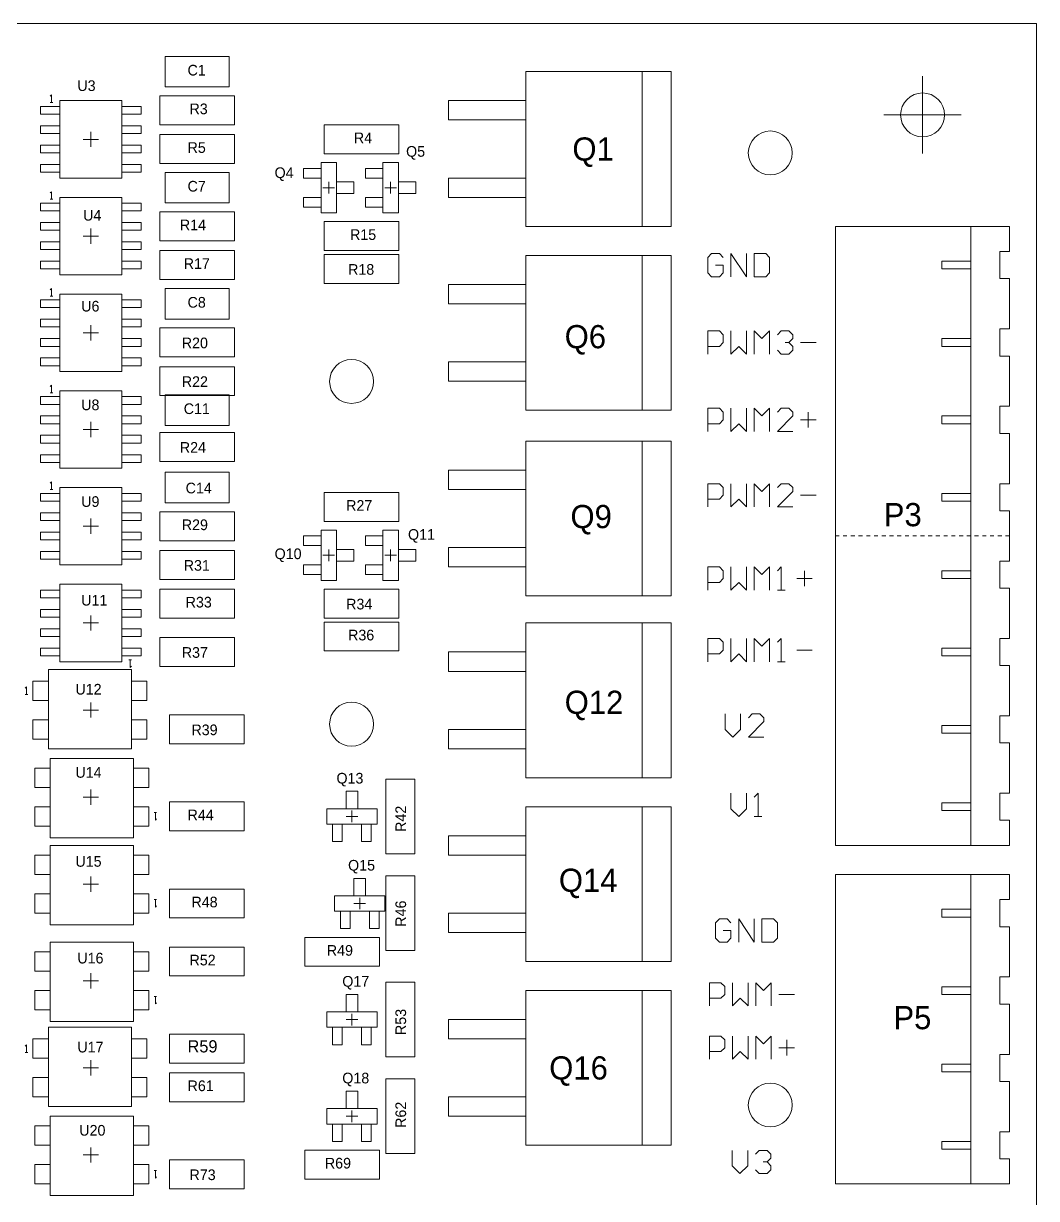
# Model space of a CAD drawing. Header units: millimetres. Extents: x 52 to 245, y 27 to 183.
# Drawn here: x 178.5 to 245, y 106.4 to 183.5 of the extents above; entities that cross this region are included whole.
import ezdxf

# ---------------------------------------------------------------- set-up
doc = ezdxf.new("R2010")
doc.units = ezdxf.units.MM
doc.layers.add('Mechanical15', color=56, linetype='Continuous')

msp = doc.modelspace()

# ---------------------------------------------------------------- linework, layer by layer
at = {"layer": 'Mechanical15', "color": 0, "lineweight": 5}
for p, q in [((52.5, 183.5), (244.983, 183.5)), ((244.983, 27), (244.983, 183.5)), ((187.765, 179.34), (187.765, 181.34)), ((187.765, 181.34), (191.965, 181.34)), ((191.965, 179.34), (191.965, 181.34)), ((211.455, 180.34), (220.98, 180.34)), ((211.455, 170.18), (211.455, 180.34)), ((219.075, 170.18), (219.075, 180.34)), ((220.98, 170.18), (220.98, 180.34)), ((237.5, 174.96), (237.5, 180.04)), ((187.765, 179.34), (191.965, 179.34)), ((180.296, 178.808), (180.213, 178.725)), ((180.213, 178.308), (180.38, 178.308)), ((180.296, 178.308), (180.296, 178.808)), ((180.38, 178.308), (180.296, 178.308)), ((180.848, 178.435), (184.912, 178.435)), ((180.848, 173.355), (180.848, 178.435)), ((184.912, 173.355), (184.912, 178.435)), ((187.415, 178.75), (192.315, 178.75)), ((187.415, 176.85), (187.415, 178.75)), ((192.315, 176.85), (192.315, 178.75)), ((206.375, 177.165), (206.375, 178.435)), ((206.375, 178.435), (211.455, 178.435)), ((179.578, 178.054), (180.848, 178.054)), ((179.578, 177.546), (179.578, 178.054)), ((179.578, 177.546), (180.848, 177.546)), ((184.912, 178.054), (186.182, 178.054)), ((184.912, 177.546), (186.182, 177.546)), ((186.182, 177.546), (186.182, 178.054)), ((234.96, 177.5), (240.04, 177.5)), ((179.578, 176.276), (179.578, 176.784)), ((179.578, 176.784), (180.848, 176.784)), ((184.912, 176.784), (186.182, 176.784)), ((186.182, 176.276), (186.182, 176.784)), ((187.415, 176.85), (192.315, 176.85)), ((198.21, 176.845), (203.11, 176.845)), ((198.21, 174.945), (198.21, 176.845)), ((203.11, 174.945), (203.11, 176.845)), ((206.375, 177.165), (211.455, 177.165)), ((179.578, 176.276), (180.848, 176.276)), ((182.38, 175.895), (183.38, 175.895)), ((182.88, 175.395), (182.88, 176.395)), ((184.912, 176.276), (186.182, 176.276)), ((187.415, 176.21), (192.315, 176.21)), ((187.415, 174.31), (187.415, 176.21)), ((192.315, 174.31), (192.315, 176.21)), ((179.578, 175.006), (179.578, 175.514)), ((179.578, 175.514), (180.848, 175.514)), ((184.912, 175.514), (186.182, 175.514)), ((186.182, 175.006), (186.182, 175.514)), ((179.578, 175.006), (180.848, 175.006)), ((184.912, 175.006), (186.182, 175.006)), ((197.993, 171.069), (197.993, 174.371)), ((197.993, 174.371), (199.009, 174.371)), ((198.21, 174.945), (203.11, 174.945)), ((199.009, 171.069), (199.009, 174.371)), ((202.057, 174.371), (203.073, 174.371)), ((202.057, 171.069), (202.057, 174.371)), ((203.073, 171.069), (203.073, 174.371)), ((179.578, 173.736), (179.578, 174.244)), ((179.578, 174.244), (180.848, 174.244)), ((179.578, 173.736), (180.848, 173.736)), ((184.912, 174.244), (186.182, 174.244)), ((184.912, 173.736), (186.182, 173.736)), ((186.182, 173.736), (186.182, 174.244)), ((187.415, 174.31), (192.315, 174.31)), ((187.765, 173.72), (191.965, 173.72)), ((187.765, 171.72), (187.765, 173.72)), ((191.965, 171.72), (191.965, 173.72)), ((196.85, 173.355), (196.85, 173.99)), ((196.85, 173.99), (197.993, 173.99)), ((200.914, 173.99), (202.057, 173.99)), ((200.914, 173.355), (200.914, 173.99)), ((180.848, 173.355), (184.912, 173.355)), ((196.85, 173.355), (197.993, 173.355)), ((198.501, 172.339), (198.501, 173.101)), ((199.009, 173.101), (200.152, 173.101)), ((200.152, 172.339), (200.152, 173.101)), ((200.914, 173.355), (202.057, 173.355)), ((202.565, 172.339), (202.565, 173.101)), ((203.073, 173.101), (204.216, 173.101)), ((204.216, 172.339), (204.216, 173.101)), ((206.375, 172.085), (206.375, 173.355)), ((206.375, 173.355), (211.455, 173.355)), ((180.296, 172.458), (180.213, 172.375)), ((180.296, 171.958), (180.296, 172.458)), ((180.848, 167.005), (180.848, 172.085)), ((180.848, 172.085), (184.912, 172.085)), ((184.912, 167.005), (184.912, 172.085)), ((196.85, 171.45), (196.85, 172.085)), ((196.85, 172.085), (197.993, 172.085)), ((198.12, 172.72), (198.882, 172.72)), ((199.009, 172.339), (200.152, 172.339)), ((200.914, 172.085), (202.057, 172.085)), ((200.914, 171.45), (200.914, 172.085)), ((202.184, 172.72), (202.946, 172.72)), ((203.073, 172.339), (204.216, 172.339)), ((206.375, 172.085), (211.455, 172.085)), ((179.578, 171.196), (179.578, 171.704)), ((179.578, 171.704), (180.848, 171.704)), ((180.213, 171.958), (180.38, 171.958)), ((180.38, 171.958), (180.296, 171.958)), ((184.912, 171.704), (186.182, 171.704)), ((186.182, 171.196), (186.182, 171.704)), ((187.765, 171.72), (191.965, 171.72)), ((196.85, 171.45), (197.993, 171.45)), ((200.914, 171.45), (202.057, 171.45)), ((179.578, 171.196), (180.848, 171.196)), ((184.912, 171.196), (186.182, 171.196)), ((187.415, 171.13), (192.315, 171.13)), ((187.415, 169.23), (187.415, 171.13)), ((192.315, 169.23), (192.315, 171.13)), ((197.993, 171.069), (199.009, 171.069)), ((198.21, 168.595), (198.21, 170.495)), ((198.21, 170.495), (203.11, 170.495)), ((202.057, 171.069), (203.073, 171.069)), ((203.11, 168.595), (203.11, 170.495)), ((179.578, 170.434), (180.848, 170.434)), ((179.578, 169.926), (179.578, 170.434)), ((179.578, 169.926), (180.848, 169.926)), ((182.88, 169.045), (182.88, 170.045)), ((184.912, 170.434), (186.182, 170.434)), ((184.912, 169.926), (186.182, 169.926)), ((186.182, 169.926), (186.182, 170.434)), ((211.455, 170.18), (220.98, 170.18)), ((231.775, 149.86), (231.775, 170.18)), ((231.775, 170.18), (243.205, 170.18)), ((240.665, 149.86), (240.665, 170.18)), ((243.205, 168.529), (243.205, 170.18)), ((179.578, 169.164), (180.848, 169.164)), ((179.578, 168.656), (179.578, 169.164)), ((182.38, 169.545), (183.38, 169.545)), ((184.912, 169.164), (186.182, 169.164)), ((186.182, 168.656), (186.182, 169.164)), ((187.415, 169.23), (192.315, 169.23)), ((179.578, 168.656), (180.848, 168.656)), ((184.912, 168.656), (186.182, 168.656)), ((187.415, 168.59), (192.315, 168.59)), ((187.415, 166.69), (187.415, 168.59)), ((192.315, 166.69), (192.315, 168.59)), ((198.21, 168.595), (203.11, 168.595)), ((198.21, 166.436), (198.21, 168.336)), ((198.21, 168.336), (203.11, 168.336)), ((203.11, 166.436), (203.11, 168.336)), ((211.455, 168.275), (220.98, 168.275)), ((211.455, 158.115), (211.455, 168.275)), ((219.075, 158.115), (219.075, 168.275)), ((220.98, 158.115), (220.98, 168.275)), ((223.647, 168.402), (223.393, 168.148)), ((224.155, 168.402), (223.647, 168.402)), ((224.409, 168.148), (224.155, 168.402)), ((224.917, 166.878), (224.917, 168.402)), ((224.917, 168.402), (225.932, 166.878)), ((225.932, 166.878), (225.932, 168.402)), ((226.44, 168.402), (226.44, 166.878)), ((227.202, 168.402), (226.44, 168.402)), ((227.456, 168.148), (227.202, 168.402)), ((242.57, 168.529), (243.205, 168.529)), ((242.57, 166.751), (242.57, 168.529)), ((179.578, 167.894), (180.848, 167.894)), ((179.578, 167.386), (179.578, 167.894)), ((184.912, 167.894), (186.182, 167.894)), ((186.182, 167.386), (186.182, 167.894)), ((223.393, 168.148), (223.393, 167.132)), ((224.409, 167.64), (223.901, 167.64)), ((224.409, 167.132), (224.409, 167.64)), ((227.456, 167.132), (227.456, 168.148)), ((238.76, 167.386), (238.76, 167.894)), ((238.76, 167.894), (240.665, 167.894)), ((179.578, 167.386), (180.848, 167.386)), ((180.848, 167.005), (184.912, 167.005)), ((184.912, 167.386), (186.182, 167.386)), ((187.415, 166.69), (192.315, 166.69)), ((223.393, 167.132), (223.647, 166.878)), ((223.647, 166.878), (224.155, 166.878)), ((224.155, 166.878), (224.409, 167.132)), ((226.44, 166.878), (227.202, 166.878)), ((227.202, 166.878), (227.456, 167.132)), ((238.76, 167.386), (240.665, 167.386)), ((242.57, 166.751), (243.205, 166.751)), ((243.205, 165.1), (243.205, 166.751)), ((180.296, 166.108), (180.213, 166.025)), ((180.296, 165.608), (180.296, 166.108)), ((187.765, 164.1), (187.765, 166.1)), ((187.765, 166.1), (191.965, 166.1)), ((191.965, 164.1), (191.965, 166.1)), ((198.21, 166.436), (203.11, 166.436)), ((206.375, 165.1), (206.375, 166.37)), ((206.375, 166.37), (211.455, 166.37)), ((179.578, 164.846), (179.578, 165.354)), ((179.578, 165.354), (180.848, 165.354)), ((180.213, 165.608), (180.38, 165.608)), ((180.38, 165.608), (180.296, 165.608)), ((180.848, 160.655), (180.848, 165.735)), ((180.848, 165.735), (184.912, 165.735)), ((184.912, 160.655), (184.912, 165.735)), ((184.912, 165.354), (186.182, 165.354)), ((186.182, 164.846), (186.182, 165.354)), ((206.375, 165.1), (211.455, 165.1)), ((243.205, 163.449), (243.205, 165.1)), ((179.578, 164.846), (180.848, 164.846)), ((184.912, 164.846), (186.182, 164.846)), ((179.578, 164.084), (180.848, 164.084)), ((179.578, 163.576), (179.578, 164.084)), ((179.578, 163.576), (180.848, 163.576)), ((182.88, 162.695), (182.88, 163.695)), ((184.912, 164.084), (186.182, 164.084)), ((184.912, 163.576), (186.182, 163.576)), ((186.182, 163.576), (186.182, 164.084)), ((187.765, 164.1), (191.965, 164.1)), ((179.578, 162.814), (180.848, 162.814)), ((179.578, 162.306), (179.578, 162.814)), ((182.38, 163.195), (183.38, 163.195)), ((184.912, 162.814), (186.182, 162.814)), ((186.182, 162.306), (186.182, 162.814)), ((187.415, 163.51), (192.315, 163.51)), ((187.415, 161.61), (187.415, 163.51)), ((192.315, 161.61), (192.315, 163.51)), ((223.393, 161.798), (223.393, 163.322)), ((223.393, 163.322), (224.155, 163.322)), ((224.155, 163.322), (224.409, 163.068)), ((224.409, 163.068), (224.409, 162.56)), ((224.917, 163.322), (224.917, 161.798)), ((225.932, 161.798), (225.932, 163.322)), ((226.44, 161.798), (226.44, 163.322)), ((226.44, 163.322), (226.948, 162.814)), ((226.948, 162.814), (227.456, 163.322)), ((227.456, 163.322), (227.456, 161.798)), ((227.964, 163.068), (228.217, 163.322)), ((228.217, 163.322), (228.725, 163.322)), ((228.725, 163.322), (228.979, 163.068)), ((228.979, 162.814), (228.725, 162.56)), ((228.979, 163.068), (228.979, 162.814)), ((238.76, 162.306), (238.76, 162.814)), ((238.76, 162.814), (240.665, 162.814)), ((242.57, 163.449), (243.205, 163.449)), ((242.57, 161.671), (242.57, 163.449)), ((179.578, 162.306), (180.848, 162.306)), ((184.912, 162.306), (186.182, 162.306)), ((224.155, 162.306), (223.393, 162.306)), ((224.409, 162.56), (224.155, 162.306)), ((224.917, 161.798), (225.424, 162.306)), ((225.424, 162.306), (225.932, 161.798)), ((228.217, 161.798), (227.964, 162.052)), ((228.725, 162.56), (228.471, 162.56)), ((228.471, 162.56), (228.725, 162.56)), ((228.725, 162.56), (228.979, 162.306)), ((228.979, 162.052), (228.725, 161.798)), ((228.979, 162.306), (228.979, 162.052)), ((229.487, 162.56), (230.503, 162.56)), ((238.76, 162.306), (240.665, 162.306)), ((179.578, 161.544), (180.848, 161.544)), ((179.578, 161.036), (179.578, 161.544)), ((184.912, 161.544), (186.182, 161.544)), ((186.182, 161.036), (186.182, 161.544)), ((187.415, 161.61), (192.315, 161.61)), ((206.375, 160.02), (206.375, 161.29)), ((206.375, 161.29), (211.455, 161.29)), ((228.725, 161.798), (228.217, 161.798)), ((242.57, 161.671), (243.205, 161.671)), ((243.205, 160.02), (243.205, 161.671)), ((179.578, 161.036), (180.848, 161.036)), ((180.848, 160.655), (184.912, 160.655)), ((184.912, 161.036), (186.182, 161.036)), ((187.415, 159.07), (187.415, 160.97)), ((187.415, 160.97), (192.315, 160.97)), ((192.315, 159.07), (192.315, 160.97)), ((180.296, 159.758), (180.213, 159.675)), ((180.296, 159.258), (180.296, 159.758)), ((206.375, 160.02), (211.455, 160.02)), ((243.205, 158.369), (243.205, 160.02)), ((179.578, 159.004), (180.848, 159.004)), ((179.578, 158.496), (179.578, 159.004)), ((180.213, 159.258), (180.38, 159.258)), ((180.38, 159.258), (180.296, 159.258)), ((180.848, 159.385), (184.912, 159.385)), ((180.848, 154.305), (180.848, 159.385)), ((184.912, 154.305), (184.912, 159.385)), ((184.912, 159.004), (186.182, 159.004)), ((186.182, 158.496), (186.182, 159.004)), ((187.415, 159.07), (192.315, 159.07)), ((187.765, 159.115), (191.965, 159.115)), ((187.765, 157.115), (187.765, 159.115)), ((191.965, 157.115), (191.965, 159.115)), ((179.578, 158.496), (180.848, 158.496)), ((184.912, 158.496), (186.182, 158.496)), ((223.393, 156.718), (223.393, 158.242)), ((223.393, 158.242), (224.155, 158.242)), ((224.155, 158.242), (224.409, 157.988)), ((224.917, 158.242), (224.917, 156.718)), ((225.932, 156.718), (225.932, 158.242)), ((226.44, 156.718), (226.44, 158.242)), ((226.44, 158.242), (226.948, 157.734)), ((226.948, 157.734), (227.456, 158.242)), ((227.456, 158.242), (227.456, 156.718)), ((228.217, 158.242), (227.964, 157.988)), ((228.725, 158.242), (228.217, 158.242)), ((228.979, 157.988), (228.725, 158.242)), ((242.57, 158.369), (243.205, 158.369)), ((242.57, 156.591), (242.57, 158.369)), ((179.578, 157.226), (179.578, 157.734)), ((179.578, 157.734), (180.848, 157.734)), ((184.912, 157.734), (186.182, 157.734)), ((186.182, 157.226), (186.182, 157.734)), ((211.455, 158.115), (220.98, 158.115)), ((224.409, 157.48), (224.155, 157.226)), ((224.409, 157.988), (224.409, 157.48)), ((227.964, 156.718), (228.979, 157.734)), ((228.979, 157.734), (228.979, 157.988)), ((229.487, 157.48), (230.503, 157.48)), ((229.995, 157.988), (229.995, 156.972)), ((238.76, 157.226), (238.76, 157.734)), ((238.76, 157.734), (240.665, 157.734)), ((179.578, 157.226), (180.848, 157.226)), ((182.38, 156.845), (183.38, 156.845)), ((182.88, 156.345), (182.88, 157.345)), ((184.912, 157.226), (186.182, 157.226)), ((187.415, 156.652), (192.315, 156.652)), ((187.415, 154.752), (187.415, 156.652)), ((187.765, 157.115), (191.965, 157.115)), ((192.315, 154.752), (192.315, 156.652)), ((224.155, 157.226), (223.393, 157.226)), ((224.917, 156.718), (225.424, 157.226)), ((225.424, 157.226), (225.932, 156.718)), ((228.979, 156.718), (227.964, 156.718)), ((238.76, 157.226), (240.665, 157.226)), ((242.57, 156.591), (243.205, 156.591)), ((243.205, 154.94), (243.205, 156.591)), ((179.578, 155.956), (179.578, 156.464)), ((179.578, 156.464), (180.848, 156.464)), ((179.578, 155.956), (180.848, 155.956)), ((184.912, 156.464), (186.182, 156.464)), ((184.912, 155.956), (186.182, 155.956)), ((186.182, 155.956), (186.182, 156.464)), ((211.455, 145.923), (211.455, 156.083)), ((211.455, 156.083), (220.98, 156.083)), ((219.075, 145.923), (219.075, 156.083)), ((220.98, 145.923), (220.98, 156.083)), ((179.578, 154.686), (179.578, 155.194)), ((179.578, 155.194), (180.848, 155.194)), ((184.912, 155.194), (186.182, 155.194)), ((186.182, 154.686), (186.182, 155.194)), ((179.578, 154.686), (180.848, 154.686)), ((180.848, 154.305), (184.912, 154.305)), ((184.912, 154.686), (186.182, 154.686)), ((187.415, 154.752), (192.315, 154.752)), ((243.205, 153.289), (243.205, 154.94)), ((187.765, 154.035), (191.965, 154.035)), ((187.765, 152.035), (187.765, 154.035)), ((191.965, 152.035), (191.965, 154.035)), ((206.375, 154.178), (211.455, 154.178)), ((206.375, 152.908), (206.375, 154.178)), ((180.296, 153.408), (180.213, 153.325)), ((180.213, 152.908), (180.38, 152.908)), ((180.296, 152.908), (180.296, 153.408)), ((180.38, 152.908), (180.296, 152.908)), ((180.848, 153.035), (184.912, 153.035)), ((180.848, 147.955), (180.848, 153.035)), ((184.912, 147.955), (184.912, 153.035)), ((206.375, 152.908), (211.455, 152.908)), ((223.393, 151.765), (223.393, 153.289)), ((223.393, 153.289), (224.155, 153.289)), ((224.155, 153.289), (224.409, 153.035)), ((224.409, 153.035), (224.409, 152.527)), ((224.917, 153.289), (224.917, 151.765)), ((225.932, 151.765), (225.932, 153.289)), ((226.44, 151.765), (226.44, 153.289)), ((226.44, 153.289), (226.948, 152.781)), ((226.948, 152.781), (227.456, 153.289)), ((227.456, 153.289), (227.456, 151.765)), ((228.217, 153.289), (227.964, 153.035)), ((227.964, 151.765), (228.979, 152.781)), ((228.725, 153.289), (228.217, 153.289)), ((228.979, 153.035), (228.725, 153.289)), ((228.979, 152.781), (228.979, 153.035)), ((242.57, 151.511), (242.57, 153.289)), ((242.57, 153.289), (243.205, 153.289)), ((179.578, 152.654), (180.848, 152.654)), ((179.578, 152.146), (179.578, 152.654)), ((179.578, 152.146), (180.848, 152.146)), ((184.912, 152.654), (186.182, 152.654)), ((184.912, 152.146), (186.182, 152.146)), ((186.182, 152.146), (186.182, 152.654)), ((187.765, 152.035), (191.965, 152.035)), ((198.21, 150.815), (198.21, 152.715)), ((198.21, 152.715), (203.11, 152.715)), ((203.11, 150.815), (203.11, 152.715)), ((224.155, 152.273), (223.393, 152.273)), ((224.409, 152.527), (224.155, 152.273)), ((224.917, 151.765), (225.424, 152.273)), ((225.424, 152.273), (225.932, 151.765)), ((229.487, 152.527), (230.503, 152.527)), ((238.76, 152.654), (240.665, 152.654)), ((238.76, 152.146), (238.76, 152.654)), ((238.76, 152.146), (240.665, 152.146)), ((179.578, 150.876), (179.578, 151.384)), ((179.578, 151.384), (180.848, 151.384)), ((184.912, 151.384), (186.182, 151.384)), ((186.182, 150.876), (186.182, 151.384)), ((187.415, 149.545), (187.415, 151.445)), ((187.415, 151.445), (192.315, 151.445)), ((192.315, 149.545), (192.315, 151.445)), ((228.979, 151.765), (227.964, 151.765)), ((242.57, 151.511), (243.205, 151.511)), ((243.205, 149.86), (243.205, 151.511)), ((179.578, 150.876), (180.848, 150.876)), ((182.38, 150.495), (183.38, 150.495)), ((182.88, 149.995), (182.88, 150.995)), ((184.912, 150.876), (186.182, 150.876)), ((198.21, 150.815), (203.11, 150.815)), ((179.578, 149.606), (179.578, 150.114)), ((179.578, 150.114), (180.848, 150.114)), ((184.912, 150.114), (186.182, 150.114)), ((186.182, 149.606), (186.182, 150.114)), ((196.85, 149.225), (196.85, 149.86)), ((196.85, 149.86), (197.993, 149.86)), ((197.993, 146.939), (197.993, 150.241)), ((197.993, 150.241), (199.009, 150.241)), ((199.009, 146.939), (199.009, 150.241)), ((200.914, 149.86), (202.057, 149.86)), ((200.914, 149.225), (200.914, 149.86)), ((202.057, 150.241), (203.073, 150.241)), ((202.057, 146.939), (202.057, 150.241)), ((203.073, 146.939), (203.073, 150.241)), ((231.775, 149.86), (232.029, 149.86)), ((231.775, 129.54), (231.775, 149.86)), ((232.283, 149.86), (232.537, 149.86)), ((232.791, 149.86), (233.045, 149.86)), ((233.299, 149.86), (233.553, 149.86)), ((233.807, 149.86), (234.061, 149.86)), ((234.315, 149.86), (234.569, 149.86)), ((234.823, 149.86), (235.077, 149.86)), ((235.331, 149.86), (235.585, 149.86)), ((235.839, 149.86), (236.093, 149.86)), ((236.347, 149.86), (236.601, 149.86)), ((236.855, 149.86), (237.109, 149.86)), ((237.363, 149.86), (237.617, 149.86)), ((237.871, 149.86), (238.125, 149.86)), ((238.379, 149.86), (238.633, 149.86)), ((238.887, 149.86), (239.141, 149.86)), ((239.395, 149.86), (239.649, 149.86)), ((239.903, 149.86), (240.157, 149.86)), ((240.411, 149.86), (240.665, 149.86)), ((240.665, 129.54), (240.665, 149.86)), ((240.919, 149.86), (241.173, 149.86)), ((241.427, 149.86), (241.681, 149.86)), ((241.935, 149.86), (242.189, 149.86)), ((242.443, 149.86), (242.697, 149.86)), ((242.951, 149.86), (243.205, 149.86)), ((243.205, 148.209), (243.205, 149.86)), ((179.578, 149.606), (180.848, 149.606)), ((184.912, 149.606), (186.182, 149.606)), ((187.415, 149.545), (192.315, 149.545)), ((187.415, 148.905), (192.315, 148.905)), ((187.415, 147.005), (187.415, 148.905)), ((192.315, 147.005), (192.315, 148.905)), ((196.85, 149.225), (197.993, 149.225)), ((198.501, 148.209), (198.501, 148.971)), ((199.009, 148.971), (200.152, 148.971)), ((200.152, 148.209), (200.152, 148.971)), ((200.914, 149.225), (202.057, 149.225)), ((202.565, 148.209), (202.565, 148.971)), ((203.073, 148.971), (204.216, 148.971)), ((204.216, 148.209), (204.216, 148.971)), ((206.375, 149.098), (211.455, 149.098)), ((206.375, 147.828), (206.375, 149.098)), ((179.578, 148.336), (179.578, 148.844)), ((179.578, 148.844), (180.848, 148.844)), ((179.578, 148.336), (180.848, 148.336)), ((184.912, 148.844), (186.182, 148.844)), ((184.912, 148.336), (186.182, 148.336)), ((186.182, 148.336), (186.182, 148.844)), ((198.12, 148.59), (198.882, 148.59)), ((199.009, 148.209), (200.152, 148.209)), ((202.184, 148.59), (202.946, 148.59)), ((203.073, 148.209), (204.216, 148.209)), ((242.57, 148.209), (243.205, 148.209)), ((242.57, 146.431), (242.57, 148.209)), ((180.848, 147.955), (184.912, 147.955)), ((196.85, 147.32), (196.85, 147.955)), ((196.85, 147.955), (197.993, 147.955)), ((200.914, 147.955), (202.057, 147.955)), ((200.914, 147.32), (200.914, 147.955)), ((206.375, 147.828), (211.455, 147.828)), ((223.393, 146.304), (223.393, 147.828)), ((223.393, 147.828), (224.155, 147.828)), ((224.155, 147.828), (224.409, 147.574)), ((224.409, 147.574), (224.409, 147.066)), ((224.917, 147.828), (224.917, 146.304)), ((225.932, 146.304), (225.932, 147.828)), ((226.44, 146.304), (226.44, 147.828)), ((226.44, 147.828), (226.948, 147.32)), ((226.948, 147.32), (227.456, 147.828)), ((227.456, 147.828), (227.456, 146.304)), ((228.217, 147.828), (227.964, 147.574)), ((228.217, 146.304), (228.217, 147.828)), ((229.741, 147.574), (229.741, 146.558)), ((238.76, 147.066), (238.76, 147.574)), ((238.76, 147.574), (240.665, 147.574)), ((180.848, 141.605), (180.848, 146.685)), ((180.848, 146.685), (184.912, 146.685)), ((184.912, 141.605), (184.912, 146.685)), ((187.415, 147.005), (192.315, 147.005)), ((196.85, 147.32), (197.993, 147.32)), ((197.993, 146.939), (199.009, 146.939)), ((200.914, 147.32), (202.057, 147.32)), ((202.057, 146.939), (203.073, 146.939)), ((224.155, 146.812), (223.393, 146.812)), ((224.409, 147.066), (224.155, 146.812)), ((224.917, 146.304), (225.424, 146.812)), ((225.424, 146.812), (225.932, 146.304)), ((229.233, 147.066), (230.249, 147.066)), ((238.76, 147.066), (240.665, 147.066)), ((179.578, 146.304), (180.848, 146.304)), ((179.578, 145.796), (179.578, 146.304)), ((179.578, 145.796), (180.848, 145.796)), ((184.912, 146.304), (186.182, 146.304)), ((184.912, 145.796), (186.182, 145.796)), ((186.182, 145.796), (186.182, 146.304)), ((187.415, 146.365), (192.315, 146.365)), ((187.415, 144.465), (187.415, 146.365)), ((192.315, 144.465), (192.315, 146.365)), ((198.21, 146.365), (203.11, 146.365)), ((198.21, 144.465), (198.21, 146.365)), ((203.11, 144.465), (203.11, 146.365)), ((211.455, 145.923), (220.98, 145.923)), ((227.964, 146.304), (228.471, 146.304)), ((228.471, 146.304), (228.217, 146.304)), ((242.57, 146.431), (243.205, 146.431)), ((243.205, 144.78), (243.205, 146.431)), ((179.578, 145.034), (180.848, 145.034)), ((179.578, 144.526), (179.578, 145.034)), ((184.912, 145.034), (186.182, 145.034)), ((186.182, 144.526), (186.182, 145.034)), ((179.578, 144.526), (180.848, 144.526)), ((182.88, 143.645), (182.88, 144.645)), ((184.912, 144.526), (186.182, 144.526)), ((187.415, 144.465), (192.315, 144.465)), ((198.21, 144.465), (203.11, 144.465)), ((243.205, 143.129), (243.205, 144.78)), ((179.578, 143.764), (180.848, 143.764)), ((179.578, 143.256), (179.578, 143.764)), ((182.38, 144.145), (183.38, 144.145)), ((184.912, 143.764), (186.182, 143.764)), ((186.182, 143.256), (186.182, 143.764)), ((198.21, 142.306), (198.21, 144.206)), ((198.21, 144.206), (203.11, 144.206)), ((203.11, 142.306), (203.11, 144.206)), ((211.455, 133.985), (211.455, 144.145)), ((211.455, 144.145), (220.98, 144.145)), ((219.075, 133.985), (219.075, 144.145)), ((220.98, 133.985), (220.98, 144.145)), ((179.578, 143.256), (180.848, 143.256)), ((184.912, 143.256), (186.182, 143.256)), ((187.415, 141.29), (187.415, 143.19)), ((187.415, 143.19), (192.315, 143.19)), ((192.315, 141.29), (192.315, 143.19)), ((223.393, 141.605), (223.393, 143.129)), ((223.393, 143.129), (224.155, 143.129)), ((224.155, 143.129), (224.409, 142.875)), ((224.409, 142.875), (224.409, 142.367)), ((224.917, 143.129), (224.917, 141.605)), ((225.932, 141.605), (225.932, 143.129)), ((226.44, 141.605), (226.44, 143.129)), ((226.44, 143.129), (226.948, 142.621)), ((226.948, 142.621), (227.456, 143.129)), ((227.456, 143.129), (227.456, 141.605)), ((228.217, 143.129), (227.964, 142.875)), ((228.217, 141.605), (228.217, 143.129)), ((242.57, 143.129), (243.205, 143.129)), ((242.57, 141.351), (242.57, 143.129)), ((179.578, 142.494), (180.848, 142.494)), ((179.578, 141.986), (179.578, 142.494)), ((179.578, 141.986), (180.848, 141.986)), ((184.912, 142.494), (186.182, 142.494)), ((184.912, 141.986), (186.182, 141.986)), ((186.182, 141.986), (186.182, 142.494)), ((198.21, 142.306), (203.11, 142.306)), ((206.375, 142.24), (211.455, 142.24)), ((206.375, 140.97), (206.375, 142.24)), ((224.155, 142.113), (223.393, 142.113)), ((224.409, 142.367), (224.155, 142.113)), ((224.917, 141.605), (225.424, 142.113)), ((225.424, 142.113), (225.932, 141.605)), ((229.233, 142.367), (230.249, 142.367)), ((238.76, 141.986), (238.76, 142.494)), ((238.76, 142.494), (240.665, 142.494)), ((238.76, 141.986), (240.665, 141.986)), ((180.848, 141.605), (184.912, 141.605)), ((185.547, 141.732), (185.38, 141.732)), ((185.38, 141.732), (185.464, 141.732)), ((185.464, 141.732), (185.464, 141.232)), ((185.464, 141.232), (185.547, 141.315)), ((187.415, 141.29), (192.315, 141.29)), ((227.964, 141.605), (228.471, 141.605)), ((228.471, 141.605), (228.217, 141.605)), ((242.57, 141.351), (243.205, 141.351)), ((243.205, 139.7), (243.205, 141.351)), ((180.086, 135.89), (180.086, 141.097)), ((180.086, 141.097), (185.547, 141.097)), ((185.547, 135.89), (185.547, 141.097)), ((206.375, 140.97), (211.455, 140.97)), ((178.645, 139.946), (178.562, 139.863)), ((178.645, 139.446), (178.645, 139.946)), ((179.07, 139.065), (179.07, 140.335)), ((179.07, 140.335), (180.086, 140.335)), ((185.547, 140.335), (186.563, 140.335)), ((186.563, 139.065), (186.563, 140.335)), ((243.205, 138.049), (243.205, 139.7)), ((178.562, 139.446), (178.729, 139.446)), ((178.729, 139.446), (178.645, 139.446)), ((179.07, 139.065), (180.086, 139.065)), ((182.88, 137.93), (182.88, 138.93)), ((185.547, 139.065), (186.563, 139.065)), ((182.38, 138.43), (183.38, 138.43)), ((188.05, 136.21), (188.05, 138.11)), ((188.05, 138.11), (192.95, 138.11)), ((192.95, 136.21), (192.95, 138.11)), ((224.536, 138.176), (224.536, 137.16)), ((225.552, 137.16), (225.552, 138.176)), ((226.313, 138.176), (226.06, 137.922)), ((226.821, 138.176), (226.313, 138.176)), ((227.075, 137.922), (226.821, 138.176)), ((179.07, 137.795), (180.086, 137.795)), ((179.07, 136.525), (179.07, 137.795)), ((185.547, 137.795), (186.563, 137.795)), ((186.563, 136.525), (186.563, 137.795)), ((226.06, 136.652), (227.075, 137.668)), ((227.075, 137.668), (227.075, 137.922)), ((238.76, 136.906), (238.76, 137.414)), ((238.76, 137.414), (240.665, 137.414)), ((242.57, 138.049), (243.205, 138.049)), ((242.57, 136.271), (242.57, 138.049)), ((206.375, 137.16), (211.455, 137.16)), ((206.375, 135.89), (206.375, 137.16)), ((224.536, 137.16), (225.044, 136.652)), ((225.044, 136.652), (225.552, 137.16)), ((227.075, 136.652), (226.06, 136.652)), ((238.76, 136.906), (240.665, 136.906)), ((179.07, 136.525), (180.086, 136.525)), ((180.086, 135.89), (185.547, 135.89)), ((185.547, 136.525), (186.563, 136.525)), ((188.05, 136.21), (192.95, 136.21)), ((206.375, 135.89), (211.455, 135.89)), ((242.57, 136.271), (243.205, 136.271)), ((243.205, 134.62), (243.205, 136.271)), ((180.213, 130.048), (180.213, 135.255)), ((180.213, 135.255), (185.674, 135.255)), ((185.674, 130.048), (185.674, 135.255)), ((179.197, 133.35), (179.197, 134.62)), ((179.197, 134.62), (180.213, 134.62)), ((185.674, 134.62), (186.69, 134.62)), ((186.69, 133.35), (186.69, 134.62)), ((243.205, 132.969), (243.205, 134.62)), ((202.25, 133.895), (204.15, 133.895)), ((202.25, 128.995), (202.25, 133.895)), ((204.15, 128.995), (204.15, 133.895)), ((211.455, 133.985), (220.98, 133.985)), ((179.197, 133.35), (180.213, 133.35)), ((182.38, 132.715), (183.38, 132.715)), ((182.88, 132.215), (182.88, 133.215)), ((185.674, 133.35), (186.69, 133.35)), ((199.644, 131.953), (199.644, 133.096)), ((199.644, 133.096), (200.406, 133.096)), ((200.406, 131.953), (200.406, 133.096)), ((224.917, 132.969), (224.917, 131.953)), ((225.933, 131.953), (225.933, 132.969)), ((226.694, 132.969), (226.441, 132.715)), ((226.694, 131.445), (226.694, 132.969)), ((242.57, 131.191), (242.57, 132.969)), ((242.57, 132.969), (243.205, 132.969)), ((179.197, 130.81), (179.197, 132.08)), ((179.197, 132.08), (180.213, 132.08)), ((185.674, 132.08), (186.69, 132.08)), ((186.69, 130.81), (186.69, 132.08)), ((188.05, 130.495), (188.05, 132.395)), ((188.05, 132.395), (192.95, 132.395)), ((192.95, 130.495), (192.95, 132.395)), ((198.374, 130.937), (198.374, 131.953)), ((198.374, 131.953), (201.676, 131.953)), ((201.676, 130.937), (201.676, 131.953)), ((211.455, 121.92), (211.455, 132.08)), ((211.455, 132.08), (220.98, 132.08)), ((219.075, 121.92), (219.075, 132.08)), ((220.98, 121.92), (220.98, 132.08)), ((224.917, 131.953), (225.425, 131.445)), ((225.425, 131.445), (225.933, 131.953)), ((238.76, 132.334), (240.665, 132.334)), ((238.76, 131.826), (238.76, 132.334)), ((187.198, 131.699), (187.031, 131.699)), ((187.031, 131.699), (187.115, 131.699)), ((187.115, 131.699), (187.115, 131.199)), ((187.115, 131.199), (187.198, 131.282)), ((199.644, 131.445), (200.406, 131.445)), ((200.025, 131.064), (200.025, 131.826)), ((226.441, 131.445), (226.948, 131.445)), ((226.948, 131.445), (226.694, 131.445)), ((238.76, 131.826), (240.665, 131.826)), ((242.57, 131.191), (243.205, 131.191)), ((243.205, 129.54), (243.205, 131.191)), ((179.197, 130.81), (180.213, 130.81)), ((185.674, 130.81), (186.69, 130.81)), ((188.05, 130.495), (192.95, 130.495)), ((198.374, 130.937), (201.676, 130.937)), ((198.755, 129.794), (198.755, 130.937)), ((199.39, 129.794), (199.39, 130.937)), ((200.66, 129.794), (200.66, 130.937)), ((201.295, 129.794), (201.295, 130.937)), ((180.213, 130.048), (185.674, 130.048)), ((198.755, 129.794), (199.39, 129.794)), ((200.66, 129.794), (201.295, 129.794)), ((206.375, 130.175), (211.455, 130.175)), ((206.375, 128.905), (206.375, 130.175)), ((179.197, 127.635), (179.197, 128.905)), ((179.197, 128.905), (180.213, 128.905)), ((180.213, 124.333), (180.213, 129.54)), ((180.213, 129.54), (185.674, 129.54)), ((185.674, 124.333), (185.674, 129.54)), ((185.674, 128.905), (186.69, 128.905)), ((186.69, 127.635), (186.69, 128.905)), ((202.25, 128.995), (204.15, 128.995)), ((206.375, 128.905), (211.455, 128.905)), ((231.775, 129.54), (243.205, 129.54)), ((179.197, 127.635), (180.213, 127.635)), ((182.88, 126.5), (182.88, 127.5)), ((185.674, 127.635), (186.69, 127.635)), ((200.152, 127.381), (200.914, 127.381)), ((200.152, 126.238), (200.152, 127.381)), ((200.914, 126.238), (200.914, 127.381)), ((202.25, 122.645), (202.25, 127.545)), ((202.25, 127.545), (204.15, 127.545)), ((204.15, 122.645), (204.15, 127.545)), ((231.775, 107.315), (231.775, 127.635)), ((231.775, 127.635), (243.205, 127.635)), ((240.665, 107.315), (240.665, 127.635)), ((243.205, 125.984), (243.205, 127.635)), ((182.38, 127), (183.38, 127)), ((188.05, 124.78), (188.05, 126.68)), ((188.05, 126.68), (192.95, 126.68)), ((192.95, 124.78), (192.95, 126.68)), ((179.197, 125.095), (179.197, 126.365)), ((179.197, 126.365), (180.213, 126.365)), ((185.674, 126.365), (186.69, 126.365)), ((186.69, 125.095), (186.69, 126.365)), ((187.198, 125.984), (187.031, 125.984)), ((187.031, 125.984), (187.115, 125.984)), ((187.115, 125.984), (187.115, 125.484)), ((198.882, 126.238), (202.184, 126.238)), ((198.882, 125.222), (198.882, 126.238)), ((200.533, 125.349), (200.533, 126.111)), ((202.184, 125.222), (202.184, 126.238)), ((242.57, 125.984), (243.205, 125.984)), ((242.57, 124.206), (242.57, 125.984)), ((179.197, 125.095), (180.213, 125.095)), ((185.674, 125.095), (186.69, 125.095)), ((187.115, 125.484), (187.198, 125.567)), ((198.882, 125.222), (202.184, 125.222)), ((199.263, 124.079), (199.263, 125.222)), ((199.898, 124.079), (199.898, 125.222)), ((200.152, 125.73), (200.914, 125.73)), ((201.168, 124.079), (201.168, 125.222)), ((201.803, 124.079), (201.803, 125.222)), ((206.375, 125.095), (211.455, 125.095)), ((206.375, 123.825), (206.375, 125.095)), ((238.76, 124.841), (238.76, 125.349)), ((238.76, 125.349), (240.665, 125.349)), ((180.213, 124.333), (185.674, 124.333)), ((188.05, 124.78), (192.95, 124.78)), ((224.155, 124.714), (223.901, 124.46)), ((223.901, 124.46), (223.901, 123.444)), ((224.663, 124.714), (224.155, 124.714)), ((224.917, 124.46), (224.663, 124.714)), ((225.425, 123.19), (225.425, 124.714)), ((225.425, 124.714), (226.44, 123.19)), ((226.44, 123.19), (226.44, 124.714)), ((226.948, 124.714), (226.948, 123.19)), ((227.71, 124.714), (226.948, 124.714)), ((227.964, 124.46), (227.71, 124.714)), ((227.964, 123.444), (227.964, 124.46)), ((238.76, 124.841), (240.665, 124.841)), ((242.57, 124.206), (243.205, 124.206)), ((243.205, 122.555), (243.205, 124.206)), ((196.94, 121.605), (196.94, 123.505)), ((196.94, 123.505), (201.84, 123.505)), ((199.263, 124.079), (199.898, 124.079)), ((201.168, 124.079), (201.803, 124.079)), ((201.84, 121.605), (201.84, 123.505)), ((206.375, 123.825), (211.455, 123.825)), ((223.901, 123.444), (224.155, 123.19)), ((224.917, 123.952), (224.409, 123.952)), ((224.663, 123.19), (224.917, 123.444)), ((224.917, 123.444), (224.917, 123.952)), ((227.71, 123.19), (227.964, 123.444)), ((180.213, 117.983), (180.213, 123.19)), ((180.213, 123.19), (185.674, 123.19)), ((185.674, 117.983), (185.674, 123.19)), ((188.05, 122.87), (192.95, 122.87)), ((188.05, 120.97), (188.05, 122.87)), ((192.95, 120.97), (192.95, 122.87)), ((224.155, 123.19), (224.663, 123.19)), ((226.948, 123.19), (227.71, 123.19)), ((179.197, 121.285), (179.197, 122.555)), ((179.197, 122.555), (180.213, 122.555)), ((185.674, 122.555), (186.69, 122.555)), ((186.69, 121.285), (186.69, 122.555)), ((202.25, 122.645), (204.15, 122.645)), ((211.455, 121.92), (220.98, 121.92)), ((243.205, 120.904), (243.205, 122.555)), ((179.197, 121.285), (180.213, 121.285)), ((182.88, 120.15), (182.88, 121.15)), ((185.674, 121.285), (186.69, 121.285)), ((196.94, 121.605), (201.84, 121.605)), ((182.38, 120.65), (183.38, 120.65)), ((188.05, 120.97), (192.95, 120.97)), ((202.25, 120.56), (204.15, 120.56)), ((202.25, 115.66), (202.25, 120.56)), ((204.15, 115.66), (204.15, 120.56)), ((223.5, 119), (223.5, 120.524)), ((223.5, 120.524), (224.262, 120.524)), ((224.262, 120.524), (224.516, 120.27)), ((225.024, 120.524), (225.024, 119)), ((226.039, 119), (226.039, 120.524)), ((226.547, 119), (226.547, 120.524)), ((226.547, 120.524), (227.055, 120.016)), ((227.055, 120.016), (227.563, 120.524)), ((227.563, 120.524), (227.563, 119)), ((242.57, 120.904), (243.205, 120.904)), ((242.57, 119.126), (242.57, 120.904)), ((179.197, 118.745), (179.197, 120.015)), ((179.197, 120.015), (180.213, 120.015)), ((185.674, 120.015), (186.69, 120.015)), ((186.69, 118.745), (186.69, 120.015)), ((187.198, 119.634), (187.031, 119.634)), ((187.031, 119.634), (187.115, 119.634)), ((187.115, 119.634), (187.115, 119.134)), ((199.644, 118.618), (199.644, 119.761)), ((199.644, 119.761), (200.406, 119.761)), ((200.406, 118.618), (200.406, 119.761)), ((211.455, 120.015), (220.98, 120.015)), ((211.455, 109.855), (211.455, 120.015)), ((219.075, 109.855), (219.075, 120.015)), ((220.98, 109.855), (220.98, 120.015)), ((224.516, 119.762), (224.262, 119.508)), ((224.516, 120.27), (224.516, 119.762)), ((228.071, 119.762), (229.086, 119.762)), ((238.76, 119.761), (238.76, 120.269)), ((238.76, 120.269), (240.665, 120.269)), ((238.76, 119.761), (240.665, 119.761)), ((187.115, 119.134), (187.198, 119.217)), ((224.262, 119.508), (223.5, 119.508)), ((225.024, 119), (225.531, 119.508)), ((225.531, 119.508), (226.039, 119)), ((242.57, 119.126), (243.205, 119.126)), ((243.205, 117.475), (243.205, 119.126)), ((179.197, 118.745), (180.213, 118.745)), ((185.674, 118.745), (186.69, 118.745)), ((198.374, 117.602), (198.374, 118.618)), ((198.374, 118.618), (201.676, 118.618)), ((199.644, 118.11), (200.406, 118.11)), ((200.025, 117.729), (200.025, 118.491)), ((201.676, 117.602), (201.676, 118.618)), ((206.375, 116.84), (206.375, 118.11)), ((206.375, 118.11), (211.455, 118.11)), ((180.086, 112.395), (180.086, 117.602)), ((180.086, 117.602), (185.547, 117.602)), ((180.213, 117.983), (185.674, 117.983)), ((185.547, 112.395), (185.547, 117.602)), ((198.374, 117.602), (201.676, 117.602)), ((198.755, 116.459), (198.755, 117.602)), ((199.39, 116.459), (199.39, 117.602)), ((200.66, 116.459), (200.66, 117.602)), ((201.295, 116.459), (201.295, 117.602)), ((243.205, 115.824), (243.205, 117.475)), ((179.07, 115.57), (179.07, 116.84)), ((179.07, 116.84), (180.086, 116.84)), ((185.547, 116.84), (186.563, 116.84)), ((186.563, 115.57), (186.563, 116.84)), ((188.05, 115.255), (188.05, 117.155)), ((188.05, 117.155), (192.95, 117.155)), ((192.95, 115.255), (192.95, 117.155)), ((206.375, 116.84), (211.455, 116.84)), ((223.5, 115.5), (223.5, 117.024)), ((223.5, 117.024), (224.262, 117.024)), ((224.262, 117.024), (224.516, 116.77)), ((224.516, 116.77), (224.516, 116.262)), ((225.024, 117.024), (225.024, 115.5)), ((226.039, 115.5), (226.039, 117.024)), ((226.547, 115.5), (226.547, 117.024)), ((226.547, 117.024), (227.055, 116.516)), ((227.055, 116.516), (227.563, 117.024)), ((227.563, 117.024), (227.563, 115.5)), ((228.578, 116.77), (228.578, 115.754)), ((178.645, 116.451), (178.562, 116.368)), ((178.562, 115.951), (178.729, 115.951)), ((178.645, 115.951), (178.645, 116.451)), ((178.729, 115.951), (178.645, 115.951)), ((198.755, 116.459), (199.39, 116.459)), ((200.66, 116.459), (201.295, 116.459)), ((224.262, 116.008), (223.5, 116.008)), ((224.516, 116.262), (224.262, 116.008)), ((225.024, 115.5), (225.531, 116.008)), ((225.531, 116.008), (226.039, 115.5)), ((228.071, 116.262), (229.086, 116.262)), ((242.57, 115.824), (243.205, 115.824)), ((242.57, 114.046), (242.57, 115.824)), ((179.07, 115.57), (180.086, 115.57)), ((182.38, 114.935), (183.38, 114.935)), ((182.88, 114.435), (182.88, 115.435)), ((185.547, 115.57), (186.563, 115.57)), ((188.05, 115.255), (192.95, 115.255)), ((202.25, 115.66), (204.15, 115.66)), ((238.76, 114.681), (238.76, 115.189)), ((238.76, 115.189), (240.665, 115.189)), ((179.07, 114.3), (180.086, 114.3)), ((179.07, 113.03), (179.07, 114.3)), ((185.547, 114.3), (186.563, 114.3)), ((186.563, 113.03), (186.563, 114.3)), ((188.05, 114.615), (192.95, 114.615)), ((188.05, 112.715), (188.05, 114.615)), ((192.95, 112.715), (192.95, 114.615)), ((202.25, 114.21), (204.15, 114.21)), ((202.25, 109.31), (202.25, 114.21)), ((204.15, 109.31), (204.15, 114.21)), ((238.76, 114.681), (240.665, 114.681)), ((199.644, 113.411), (200.406, 113.411)), ((199.644, 112.268), (199.644, 113.411)), ((200.406, 112.268), (200.406, 113.411)), ((242.57, 114.046), (243.205, 114.046)), ((243.205, 112.395), (243.205, 114.046)), ((179.07, 113.03), (180.086, 113.03)), ((185.547, 113.03), (186.563, 113.03)), ((188.05, 112.715), (192.95, 112.715)), ((206.375, 111.76), (206.375, 113.03)), ((206.375, 113.03), (211.455, 113.03)), ((180.086, 112.395), (185.547, 112.395)), ((198.374, 112.268), (201.676, 112.268)), ((198.374, 111.252), (198.374, 112.268)), ((200.025, 111.379), (200.025, 112.141)), ((201.676, 111.252), (201.676, 112.268)), ((243.205, 110.744), (243.205, 112.395)), ((179.197, 111.125), (180.213, 111.125)), ((179.197, 109.855), (179.197, 111.125)), ((180.213, 111.76), (185.674, 111.76)), ((180.213, 106.553), (180.213, 111.76)), ((185.674, 106.553), (185.674, 111.76)), ((185.674, 111.125), (186.69, 111.125)), ((186.69, 109.855), (186.69, 111.125)), ((198.374, 111.252), (201.676, 111.252)), ((198.755, 110.109), (198.755, 111.252)), ((199.39, 110.109), (199.39, 111.252)), ((199.644, 111.76), (200.406, 111.76)), ((200.66, 110.109), (200.66, 111.252)), ((201.295, 110.109), (201.295, 111.252)), ((206.375, 111.76), (211.455, 111.76)), ((242.57, 108.966), (242.57, 110.744)), ((242.57, 110.744), (243.205, 110.744)), ((179.197, 109.855), (180.213, 109.855)), ((182.88, 108.72), (182.88, 109.72)), ((185.674, 109.855), (186.69, 109.855)), ((198.755, 110.109), (199.39, 110.109)), ((200.66, 110.109), (201.295, 110.109)), ((211.455, 109.855), (220.98, 109.855)), ((238.76, 110.109), (240.665, 110.109)), ((238.76, 109.601), (238.76, 110.109)), ((238.76, 109.601), (240.665, 109.601)), ((182.38, 109.22), (183.38, 109.22)), ((188.05, 107), (188.05, 108.9)), ((188.05, 108.9), (192.95, 108.9)), ((192.95, 107), (192.95, 108.9)), ((196.94, 109.535), (201.84, 109.535)), ((196.94, 107.635), (196.94, 109.535)), ((201.84, 107.635), (201.84, 109.535)), ((202.25, 109.31), (204.15, 109.31)), ((225, 109.524), (225, 108.508)), ((226.016, 108.508), (226.016, 109.524)), ((226.524, 109.27), (226.777, 109.524)), ((226.777, 109.524), (227.285, 109.524)), ((227.285, 109.524), (227.539, 109.27)), ((227.539, 109.016), (227.285, 108.762)), ((227.539, 109.27), (227.539, 109.016)), ((242.57, 108.966), (243.205, 108.966)), ((243.205, 107.315), (243.205, 108.966)), ((179.197, 108.585), (180.213, 108.585)), ((179.197, 107.315), (179.197, 108.585)), ((185.674, 108.585), (186.69, 108.585)), ((186.69, 107.315), (186.69, 108.585)), ((187.198, 108.204), (187.031, 108.204)), ((187.031, 108.204), (187.115, 108.204)), ((187.115, 108.204), (187.115, 107.704)), ((225, 108.508), (225.508, 108)), ((225.508, 108), (226.016, 108.508)), ((226.777, 108), (226.524, 108.254)), ((227.285, 108), (226.777, 108)), ((227.285, 108.762), (227.031, 108.762)), ((227.031, 108.762), (227.285, 108.762)), ((227.285, 108.762), (227.539, 108.508)), ((227.539, 108.254), (227.285, 108)), ((227.539, 108.508), (227.539, 108.254)), ((179.197, 107.315), (180.213, 107.315)), ((185.674, 107.315), (186.69, 107.315)), ((187.115, 107.704), (187.198, 107.787)), ((196.94, 107.635), (201.84, 107.635)), ((231.775, 107.315), (243.205, 107.315)), ((180.213, 106.553), (185.674, 106.553)), ((188.05, 107), (192.95, 107))]:
    msp.add_line(p, q, dxfattribs=at)
for centre in [(237.5, 177.5), (227.5, 175), (200, 160), (200, 137.5), (227.5, 112.5)]:
    msp.add_circle(centre, 1.443, dxfattribs=at)

# ---------------------------------------------------------------- texts
for s, height, p in [('C1', 0.7, (189.23, 180.086)), ('U3', 0.7, (181.991, 179.07)), ('R3', 0.7, (189.357, 177.546)), ('R4', 0.7, (200.152, 175.641)), ('Q1', 1.524, (214.503, 174.498)), ('R5', 0.7, (189.23, 175.006)), ('Q5', 0.7, (203.581, 174.752)), ('Q4', 0.7, (194.945, 173.355)), ('C7', 0.7, (189.23, 172.466)), ('U4', 0.7, (182.372, 170.561)), ('R14', 0.7, (188.722, 169.926)), ('R15', 0.7, (199.898, 169.291)), ('R17', 0.7, (188.976, 167.386)), ('R18', 0.7, (199.771, 167.005)), ('U6', 0.7, (182.245, 164.592)), ('C8', 0.7, (189.23, 164.846)), ('Q6', 1.524, (213.995, 162.179)), ('R20', 0.7, (188.849, 162.179)), ('R22', 0.7, (188.849, 159.639)), ('U8', 0.7, (182.245, 158.115)), ('C11', 0.7, (188.976, 157.861)), ('R24', 0.7, (188.722, 155.321)), ('C14', 0.7, (189.103, 152.654)), ('U9', 0.7, (182.245, 151.765)), ('R27', 0.7, (199.644, 151.511)), ('P3', 1.524, (234.95, 150.495)), ('Q9', 1.524, (214.376, 150.368)), ('R29', 0.7, (188.849, 150.241)), ('Q11', 0.7, (203.708, 149.606)), ('Q10', 0.7, (194.945, 148.336)), ('R31', 0.7, (188.976, 147.574)), ('U11', 0.7, (182.245, 145.288)), ('R33', 0.7, (189.103, 145.161)), ('R34', 0.7, (199.644, 145.034)), ('R36', 0.7, (199.771, 143.002)), ('R37', 0.7, (188.849, 141.859)), ('U12', 0.7, (181.864, 139.446)), ('Q12', 1.524, (213.995, 138.176)), ('R39', 0.7, (189.484, 136.779)), ('U14', 0.7, (181.864, 133.985)), ('Q13', 0.7, (199.009, 133.604)), ('R44', 0.7, (189.23, 131.191)), ('U15', 0.7, (181.864, 128.143)), ('Q15', 0.7, (199.771, 127.889)), ('Q14', 1.524, (213.614, 126.492)), ('R48', 0.7, (189.484, 125.476)), ('R49', 0.7, (198.374, 122.301)), ('U16', 0.7, (181.991, 121.793)), ('R52', 0.7, (189.357, 121.666)), ('Q17', 0.7, (199.39, 120.269)), ('P5', 1.524, (235.585, 117.475)), ('U17', 0.7, (181.991, 115.951)), ('R59', 0.8, (189.23, 115.951)), ('Q16', 1.524, (212.979, 114.173)), ('Q18', 0.7, (199.39, 113.919)), ('R61', 0.7, (189.23, 113.411)), ('U20', 0.7, (182.118, 110.49)), ('R69', 0.7, (198.247, 108.331)), ('R73', 0.7, (189.357, 107.569))]:
    msp.add_text(s, height=height, dxfattribs=at).set_placement(p)
for s, p in [('R42', (203.581, 130.429)), ('R46', (203.581, 124.206)), ('R53', (203.581, 117.094)), ('R62', (203.581, 110.998))]:
    msp.add_text(s, height=0.7, rotation=90, dxfattribs=at).set_placement(p)

doc.saveas('drawing.dxf')
